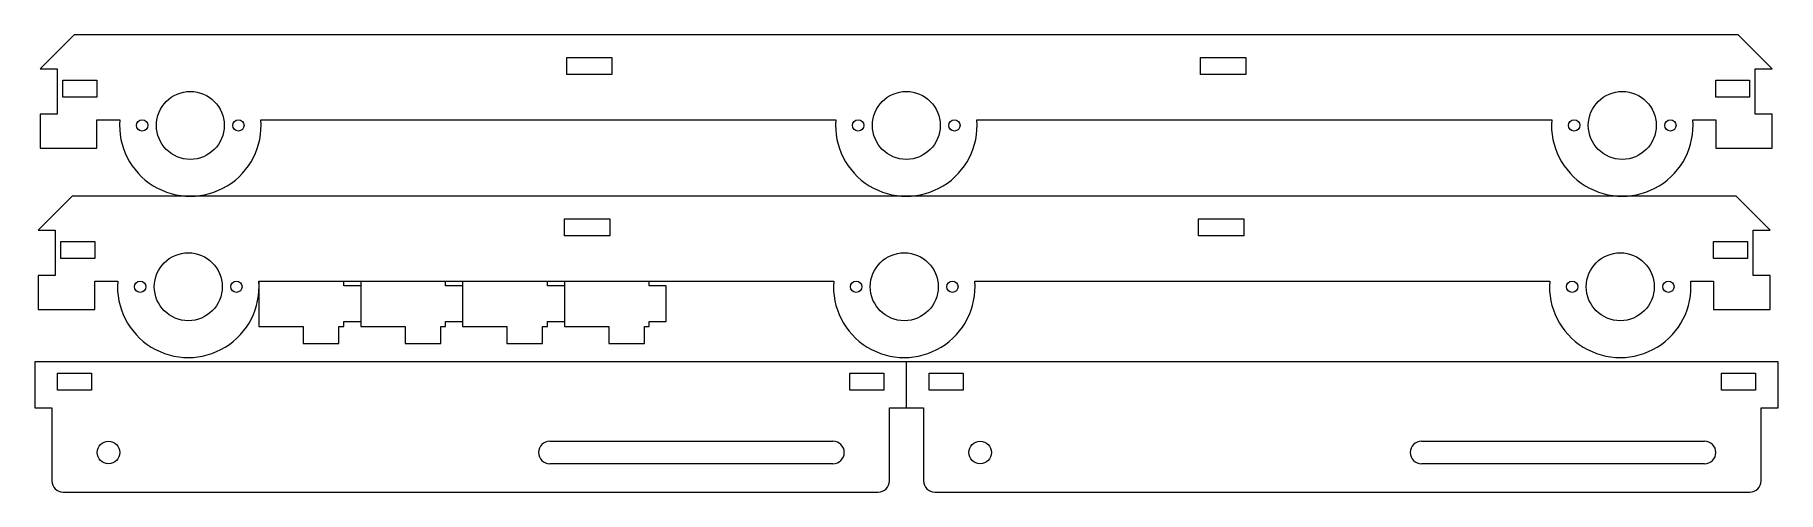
# Model space of a CAD drawing. Header units: millimetres. Extents: x -377 to -69, y -35 to 46.
import ezdxf

# ---------------------------------------------------------------- set-up
doc = ezdxf.new("R2010")
doc.units = ezdxf.units.MM

msp = doc.modelspace()

# ---------------------------------------------------------------- linework, layer by layer
at = {"lineweight": 0, "extrusion": (1, 1.83697e-16, -5.6241e-32)}
for p, q in [((-376.43, 39.75, 591.56), (-370.43, 45.75, 591.56)), ((-76.43, 45.75, 591.56), (-370.43, 45.75, 591.56)), ((-76.43, 45.75, 591.56), (-70.43, 39.75, 591.56)), ((-283.43, 41.75, 591.56), (-275.43, 41.75, 591.56)), ((-283.43, 38.75, 591.56), (-283.43, 41.75, 591.56)), ((-275.43, 41.75, 591.56), (-275.43, 38.75, 591.56)), ((-171.43, 38.75, 591.56), (-171.43, 41.75, 591.56)), ((-171.43, 41.75, 591.56), (-163.43, 41.75, 591.56)), ((-163.43, 41.75, 591.56), (-163.43, 38.75, 591.56)), ((-376.43, 39.75, 591.56), (-373.43, 39.75, 591.56)), ((-373.43, 39.75, 591.56), (-373.43, 31.75, 591.56)), ((-372.43, 37.75, 591.56), (-366.43, 37.75, 591.56)), ((-372.43, 34.75, 591.56), (-372.43, 37.75, 591.56)), ((-366.43, 37.75, 591.56), (-366.43, 34.75, 591.56)), ((-275.43, 38.75, 591.56), (-283.43, 38.75, 591.56)), ((-163.43, 38.75, 591.56), (-171.43, 38.75, 591.56)), ((-80.43, 34.75, 591.56), (-80.43, 37.75, 591.56)), ((-80.43, 37.75, 591.56), (-74.43, 37.75, 591.56)), ((-74.43, 37.75, 591.56), (-74.43, 34.75, 591.56)), ((-73.43, 31.75, 591.56), (-73.43, 39.75, 591.56)), ((-73.43, 39.75, 591.56), (-70.43, 39.75, 591.56)), ((-366.43, 34.75, 591.56), (-372.43, 34.75, 591.56)), ((-74.43, 34.75, 591.56), (-80.43, 34.75, 591.56)), ((-373.43, 31.75, 591.56), (-376.43, 31.75, 591.56)), ((-376.43, 31.75, 591.56), (-376.43, 25.75, 591.56)), ((-70.43, 31.75, 591.56), (-73.43, 31.75, 591.56)), ((-70.43, 25.75, 591.56), (-70.43, 31.75, 591.56)), ((-366.43, 25.75, 591.56), (-366.43, 30.75, 591.56)), ((-366.43, 30.75, 591.56), (-362.39, 30.75, 591.56)), ((-337.47, 30.75, 591.56), (-235.89, 30.75, 591.56)), ((-210.97, 30.75, 591.56), (-109.39, 30.75, 591.56)), ((-84.47, 30.75, 591.56), (-80.43, 30.75, 591.56)), ((-80.43, 30.75, 591.56), (-80.43, 25.75, 591.56)), ((-376.43, 25.75, 591.56), (-366.43, 25.75, 591.56)), ((-80.43, 25.75, 591.56), (-70.43, 25.75, 591.56)), ((-376.79, 11.25, 295.78), (-370.79, 17.25, 295.78)), ((-76.79, 17.25, 295.78), (-370.79, 17.25, 295.78)), ((-76.79, 17.25, 295.78), (-70.79, 11.25, 295.78)), ((-283.79, 13.25, 295.78), (-275.79, 13.25, 295.78)), ((-283.79, 10.25, 295.78), (-283.79, 13.25, 295.78)), ((-275.79, 13.25, 295.78), (-275.79, 10.25, 295.78)), ((-171.79, 10.25, 295.78), (-171.79, 13.25, 295.78)), ((-171.79, 13.25, 295.78), (-163.79, 13.25, 295.78)), ((-163.79, 13.25, 295.78), (-163.79, 10.25, 295.78)), ((-376.79, 11.25, 295.78), (-373.79, 11.25, 295.78)), ((-373.79, 11.25, 295.78), (-373.79, 3.25, 295.78)), ((-372.79, 9.25, 295.78), (-366.79, 9.25, 295.78)), ((-372.79, 6.25, 295.78), (-372.79, 9.25, 295.78)), ((-366.79, 9.25, 295.78), (-366.79, 6.25, 295.78)), ((-275.79, 10.25, 295.78), (-283.79, 10.25, 295.78)), ((-163.79, 10.25, 295.78), (-171.79, 10.25, 295.78)), ((-80.79, 6.25, 295.78), (-80.79, 9.25, 295.78)), ((-80.79, 9.25, 295.78), (-74.79, 9.25, 295.78)), ((-74.79, 9.25, 295.78), (-74.79, 6.25, 295.78)), ((-73.79, 3.25, 295.78), (-73.79, 11.25, 295.78)), ((-73.79, 11.25, 295.78), (-70.79, 11.25, 295.78)), ((-366.79, 6.25, 295.78), (-372.79, 6.25, 295.78)), ((-74.79, 6.25, 295.78), (-80.79, 6.25, 295.78)), ((-373.79, 3.25, 295.78), (-376.79, 3.25, 295.78)), ((-376.79, 3.25, 295.78), (-376.79, -2.75, 295.78)), ((-70.79, 3.25, 295.78), (-73.79, 3.25, 295.78)), ((-70.79, -2.75, 295.78), (-70.79, 3.25, 295.78)), ((-366.79, -2.75, 295.78), (-366.79, 2.25, 295.78)), ((-366.79, 2.25, 295.78), (-362.75, 2.25, 295.78)), ((-337.83, 2.25, 295.78), (-236.25, 2.25, 295.78)), ((-211.33, 2.25, 295.78), (-109.75, 2.25, 295.78)), ((-84.83, 2.25, 295.78), (-80.79, 2.25, 295.78)), ((-80.79, 2.25, 295.78), (-80.79, -2.75, 295.78)), ((-376.79, -2.75, 295.78), (-366.79, -2.75, 295.78)), ((-80.79, -2.75, 295.78), (-70.79, -2.75, 295.78))]:
    msp.add_line(p, q, dxfattribs=at)
at = {"lineweight": 0, "extrusion": (0, -1, 6.12323e-17)}
for p, q in [((-337.83, 2.25, 295.78), (-337.83, -5.75, 295.78)), ((-322.83, 1.4, 295.78), (-322.83, 2.25, 295.78)), ((-319.83, 1.4, 295.78), (-322.83, 1.4, 295.78)), ((-319.83, 2.25, 295.78), (-319.83, -5.75, 295.78)), ((-304.83, 1.4, 295.78), (-304.83, 2.25, 295.78)), ((-301.83, 1.4, 295.78), (-304.83, 1.4, 295.78)), ((-301.83, 2.25, 575.95), (-301.83, -5.75, 575.95)), ((-286.83, 1.4, 295.78), (-286.83, 2.25, 295.78)), ((-283.83, 1.4, 295.78), (-286.83, 1.4, 295.78)), ((-283.83, 2.25, 295.78), (-283.83, -5.75, 295.78)), ((-268.83, 1.4, 295.78), (-268.83, 2.25, 295.78)), ((-265.83, 1.4, 295.78), (-268.83, 1.4, 295.78)), ((-265.83, -4.9, 295.78), (-265.83, 1.4, 295.78)), ((-337.83, -5.75, 295.78), (-329.98, -5.75, 295.78)), ((-329.98, -5.75, 295.78), (-329.98, -8.75, 295.78)), ((-323.68, -8.75, 295.78), (-323.68, -5.75, 295.78)), ((-323.68, -5.75, 295.78), (-322.83, -5.75, 295.78)), ((-322.83, -5.75, 295.78), (-322.83, -4.9, 295.78)), ((-322.83, -4.9, 295.78), (-319.83, -4.9, 295.78)), ((-319.83, -5.75, 295.78), (-311.98, -5.75, 295.78)), ((-311.98, -5.75, 295.78), (-311.98, -8.75, 295.78)), ((-305.68, -8.75, 295.78), (-305.68, -5.75, 295.78)), ((-305.68, -5.75, 295.78), (-304.83, -5.75, 295.78)), ((-304.83, -5.75, 295.78), (-304.83, -4.9, 295.78)), ((-304.83, -4.9, 295.78), (-301.83, -4.9, 295.78)), ((-301.83, -5.75, 295.78), (-293.98, -5.75, 295.78)), ((-293.98, -5.75, 295.78), (-293.98, -8.75, 295.78)), ((-287.68, -8.75, 295.78), (-287.68, -5.75, 295.78)), ((-287.68, -5.75, 295.78), (-286.83, -5.75, 295.78)), ((-286.83, -5.75, 295.78), (-286.83, -4.9, 295.78)), ((-286.83, -4.9, 295.78), (-283.83, -4.9, 295.78)), ((-283.83, -5.75, 295.78), (-275.98, -5.75, 295.78)), ((-275.98, -5.75, 295.78), (-275.98, -8.75, 295.78)), ((-269.68, -8.75, 295.78), (-269.68, -5.75, 295.78)), ((-269.68, -5.75, 295.78), (-268.83, -5.75, 295.78)), ((-268.83, -5.75, 295.78), (-268.83, -4.9, 295.78)), ((-268.83, -4.9, 295.78), (-265.83, -4.9, 295.78)), ((-329.98, -8.75, 295.78), (-323.68, -8.75, 295.78)), ((-311.98, -8.75, 295.78), (-305.68, -8.75, 295.78)), ((-293.98, -8.75, 295.78), (-287.68, -8.75, 295.78)), ((-275.98, -8.75, 295.78), (-269.68, -8.75, 295.78))]:
    msp.add_line(p, q, dxfattribs=at)
at = {"lineweight": 0, "extrusion": (1, -6.12323e-17, 6.12323e-17)}
for p, q in [((-69.39, -12.02), (-377.39, -12.02)), ((-377.39, -12.02), (-377.39, -20.12)), ((-223.39, -20.12), (-223.39, -12.02)), ((-69.39, -20.12), (-69.39, -12.02)), ((-373.39, -17.02), (-373.39, -14.02)), ((-373.39, -14.02), (-367.39, -14.02)), ((-367.39, -14.02), (-367.39, -17.02)), ((-233.39, -14.02), (-227.39, -14.02)), ((-233.39, -17.02), (-233.39, -14.02)), ((-227.39, -14.02), (-227.39, -17.02)), ((-219.39, -17.02), (-219.39, -14.02)), ((-219.39, -14.02), (-213.39, -14.02)), ((-213.39, -14.02), (-213.39, -17.02)), ((-79.39, -14.02), (-73.39, -14.02)), ((-79.39, -17.02), (-79.39, -14.02)), ((-73.39, -14.02), (-73.39, -17.02)), ((-367.39, -17.02), (-373.39, -17.02)), ((-227.39, -17.02), (-233.39, -17.02)), ((-213.39, -17.02), (-219.39, -17.02)), ((-73.39, -17.02), (-79.39, -17.02)), ((-377.39, -20.12), (-374.39, -20.12)), ((-374.39, -20.12), (-374.39, -33.02)), ((-226.39, -33.02), (-226.39, -20.12)), ((-226.39, -20.12), (-220.39, -20.12)), ((-220.39, -20.12), (-220.39, -33.02)), ((-72.39, -33.02), (-72.39, -20.12)), ((-72.39, -20.12), (-69.39, -20.12)), ((-286.39, -26.02), (-236.39, -26.02)), ((-132.39, -26.02), (-82.39, -26.02)), ((-236.39, -30.02), (-286.39, -30.02)), ((-82.39, -30.02), (-132.39, -30.02)), ((-372.39, -35.02), (-228.39, -35.02)), ((-218.39, -35.02), (-74.39, -35.02))]:
    msp.add_line(p, q, dxfattribs=at)
at = {"lineweight": 0}
for centre, radius in [((-349.93, 29.75, 591.56), 6), ((-223.43, 29.75, 591.56), 6), ((-96.93, 29.75, 591.56), 6), ((-358.43, 29.75, 591.56), 1), ((-341.43, 29.75, 591.56), 1), ((-231.93, 29.75, 591.56), 1), ((-214.93, 29.75, 591.56), 1), ((-105.43, 29.75, 591.56), 1), ((-88.43, 29.75, 591.56), 1), ((-350.29, 1.25, 295.78), 6), ((-223.79, 1.25, 295.78), 6), ((-97.29, 1.25, 295.78), 6), ((-358.79, 1.25, 295.78), 1), ((-341.79, 1.25, 295.78), 1), ((-232.29, 1.25, 295.78), 1), ((-215.29, 1.25, 295.78), 1), ((-105.79, 1.25, 295.78), 1), ((-88.79, 1.25, 295.78), 1), ((-364.39, -28.02), 2), ((-210.39, -28.02), 2)]:
    msp.add_circle(centre, radius, dxfattribs=at)
for centre, radius, start, end in [((-349.93, 29.75, 591.56), 12.5, 175.4114, 4.5886), ((-223.43, 29.75, 591.56), 12.5, 175.4114, 4.5886), ((-96.93, 29.75, 591.56), 12.5, 175.4114, 4.5886), ((-350.29, 1.25, 295.78), 12.5, 175.4114, 4.5886), ((-223.79, 1.25, 295.78), 12.5, 175.4114, 4.5886), ((-97.29, 1.25, 295.78), 12.5, 175.4114, 4.5886), ((-286.39, -28.02), 2, 90, 270), ((-236.39, -28.02), 2, 270, 90), ((-132.39, -28.02), 2, 90, 270), ((-82.39, -28.02), 2, 270, 90), ((-372.39, -33.02), 2, 180, 270), ((-228.39, -33.02), 2, 270, 0), ((-218.39, -33.02), 2, 180, 270), ((-74.39, -33.02), 2, 270, 0)]:
    msp.add_arc(centre, radius, start, end, dxfattribs=at)

doc.saveas('drawing.dxf')
